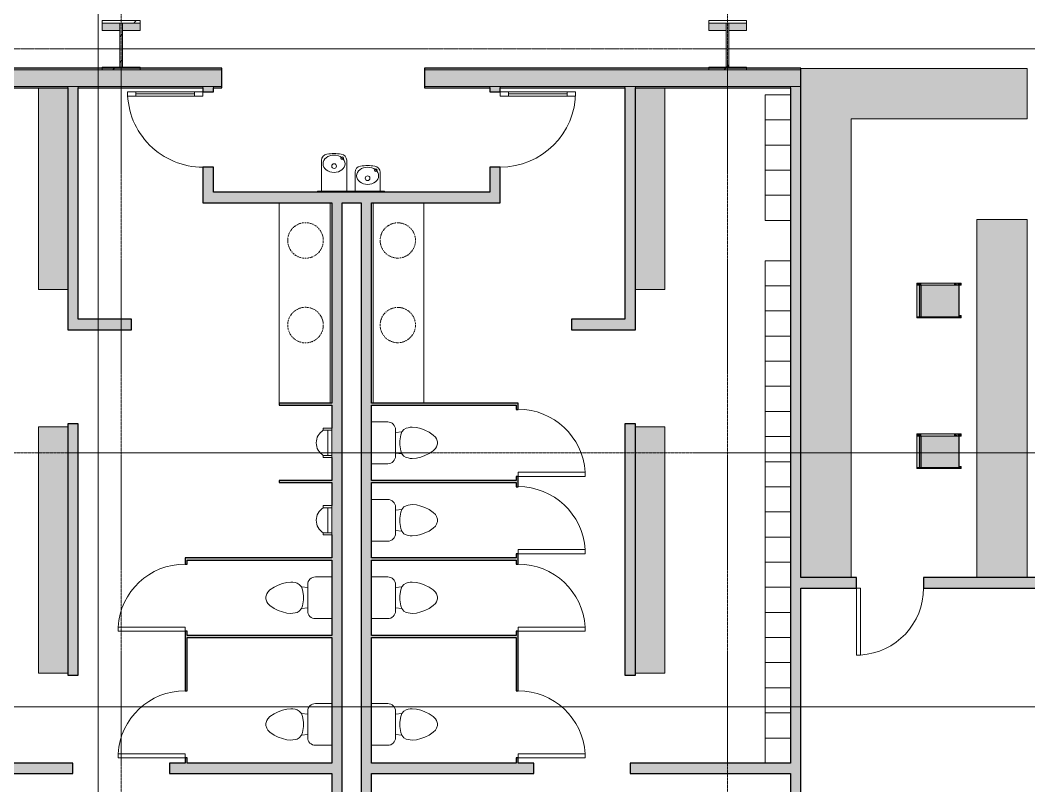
# Model space of a CAD drawing. Header units: inches. Extents: x 19712 to 27543, y -26063 to -18659.
# Drawn here: x 25353.7 to 25835.2, y -22702.1 to -22336.4 of the extents above; entities that cross this region are included whole.
import ezdxf

# ---------------------------------------------------------------- set-up
doc = ezdxf.new("R2010")
doc.units = ezdxf.units.IN
doc.header["$MEASUREMENT"] = 0
for name, pattern in [('Dash 1_16_', [0.125, 0.0625, -0.0625]), ('Dash dot dot', [0.8125, 0.25, -0.1875, 0, -0.1875, 0, -0.1875]), ('Grid Line 1_2_', [0.875, 0.5, -0.125, 0.125, -0.125])]:
    doc.linetypes.add(name, pattern=pattern)
for name, color, linetype, lineweight in [('A-DOOR', 31, 'Continuous', 9), ('A-DOOR-GLAZ', 31, 'Continuous', 15), ('A-FLOR-CLRS', 90, 'Dash 1_16_', 9), ('A-WALL', 113, 'Continuous', 9), ('A-WALL-PATT', 111, 'Continuous', 25), ('G-ANNO-SYMB', 111, 'Continuous', 9), ('I-FURN', 30, 'Continuous', 9), ('I-WALL', 2, 'Continuous', 9), ('L-SITE-WALL', 31, 'Continuous', 9), ('P-SANR-FIXT', 6, 'Continuous', 9), ('Q-CASE', 31, 'Continuous', 9), ('S-COLS', 52, 'Continuous', 9), ('S-GRID', 1, 'Continuous', 9)]:
    doc.layers.add(name, color=color, linetype=linetype, lineweight=lineweight)
pattern_1 = [(45, (0, 0), (-25.342707, 25.342707), []), (45, (0, 38.4), (-25.342707, 25.342707), [])]

# ---------------------------------------------------------------- blocks, each defined once
blk = doc.blocks.new('Casework 1 - Casework 1-456223-Site Plan - Phase 1')
at = {"layer": 'Q-CASE'}
h = blk.add_hatch(color=256, dxfattribs=at)
h.paths.add_polyline_path([(25726.39, -22590.66), (25750.39, -22590.66), (25750.39, -22371.55), (25834.39, -22371.55), (25834.39, -22347.55), (25726.39, -22347.55), (25726.39, -22542.26)], flags=0)
h.paths.add_polyline_path([(25810.39, -22590.66), (25834.39, -22590.66), (25834.39, -22419.55), (25810.39, -22419.55), (25810.39, -22542.26)], flags=0)
for p, q in [((25834.39, -22347.55), (25726.39, -22347.55)), ((25834.39, -22371.55), (25834.39, -22347.55)), ((25750.39, -22590.66), (25750.39, -22371.55)), ((25750.39, -22371.55), (25834.39, -22371.55)), ((25834.39, -22419.55), (25810.39, -22419.55)), ((25810.39, -22419.55), (25810.39, -22590.66)), ((25834.39, -22590.66), (25834.39, -22419.55))]:
    blk.add_line(p, q, dxfattribs=at)
blk = doc.blocks.new('Bar_Stool_6722_1_ - Bar_Stool_6722_1_-477960-Site Plan - Phase 1')
at = {"layer": 'I-FURN'}
for points in [[(1, 19.24), (1, 21.13), (0, 21.13), (0, 19.21), (1, 19.21)], [(15.5, 20.06), (15.5, 20.14), (1, 20.06), (1, 19.99), (15.5, 19.99)], [(16, 19.89), (1, 19.89), (1, 17.63), (16, 17.63), (16, 19.62)], [(16, 19.89), (16, 19.99), (9.96, 19.89)], [(16.5, 19.21), (16.5, 21.13), (15.5, 21.13), (15.5, 19.99), (16, 19.89), (16, 19.21)], [(0.5, 18.71), (0.5, 18.98), (0, 18.98), (0, 17.72), (0.5, 17.72), (0.5, 18.44)], [(1, 1.91), (1, 17.72), (0, 17.72), (0, 1.78), (1, 1.78)], [(0.5, 19.05), (0.5, 18.98), (1, 18.98)], [(16, 2.03), (16, 17.63), (1, 17.63), (1, 2.03)], [(16, 19.13), (16.04, 19.05), (16.02, 19.13)], [(16.5, 16.92), (16.5, 17.72), (16, 17.63), (16, 1.78), (16.5, 1.78)], [(1, 1.73), (1, 1.78), (0, 1.78), (0, 0.98), (1, 0.98), (1, 1.24)], [(1, 0.62), (1, 0.98), (0, 0.92), (0, 0), (1, 0), (1, 0.3)], [(16, 2.03), (1, 2.03), (1, 1.91), (16, 1.91)], [(16, 1.91), (1, 1.91), (1, 1.24), (16, 1.24)], [(16, 0), (16, 1.24), (1, 1.24), (1, 0)], [(16.5, 1.78), (16, 1.73), (16, 0.98), (16.5, 0.98), (16.5, 1.73)], [(16.5, 0.31), (16.5, 0.98), (16, 0.94), (16, 0), (16.5, 0), (16.5, 0.3)]]:
    blk.add_hatch(color=256, dxfattribs=at).paths.add_polyline_path(points, flags=0)
h = blk.add_hatch(color=256, dxfattribs=at)
h.paths.add_polyline_path([(1, 18.98), (1, 19.1), (0.5, 19.05)], flags=0)
h.paths.add_polyline_path([(1, 18.98), (0.5, 18.98), (0.5, 17.72), (1, 17.72), (1, 18.76)], flags=0)
h.paths.add_polyline_path([(1, 19.1), (1, 19.21), (0.5, 19.13)], flags=0)
h = blk.add_hatch(color=256, dxfattribs=at)
h.paths.add_polyline_path([(16.5, 19.1), (16.5, 19.21), (16, 19.13)], flags=0)
h.paths.add_polyline_path([(16.5, 18.98), (16.5, 19.1), (16, 19.05)], flags=0)
h.paths.add_polyline_path([(16.5, 17.97), (16.5, 18.98), (16, 18.98), (16, 17.72), (16.5, 17.72)], flags=0)
for p, q in [((0, 19.21), (0, 21.13)), ((1, 21.13), (0, 21.13)), ((1, 21.13), (1, 20.14)), ((1, 20.14), (15.5, 20.14)), ((1, 20.14), (1, 19.99)), ((16, 20), (1, 20)), ((1, 19.89), (1, 19.99)), ((1, 17.63), (1, 19.89)), ((15.5, 20.14), (15.5, 21.13)), ((16.5, 21.13), (15.5, 21.13)), ((15.5, 19.98), (15.5, 20.14)), ((16, 19.99), (16, 19.89)), ((16, 19.89), (16, 17.63)), ((16.5, 21.13), (16.5, 19.21)), ((0, 17.72), (0, 19.21)), ((0, 1.78), (0, 17.72)), ((1, 2.03), (1, 17.63)), ((16, 17.63), (16, 2.03)), ((16.5, 19.21), (16.5, 17.72)), ((16.5, 17.72), (16.5, 1.78)), ((1, 1.78), (0, 1.78)), ((0, 1.78), (0, 0.98)), ((1, 0.98), (0, 0.98)), ((0, 0.98), (0, 0)), ((0, 0), (1, 0)), ((1, 1.91), (1, 2.03)), ((16, 2.03), (1, 2.03)), ((1, 1.24), (1, 1.91)), ((16, 1.91), (1, 1.91)), ((1, 0), (1, 1.24)), ((1, 1.24), (16, 1.24)), ((16, 2.03), (16, 1.91)), ((16, 1.91), (16, 1.24)), ((16.5, 1.78), (16, 1.78)), ((16, 1.24), (16, 0)), ((16.5, 0.98), (16, 0.98)), ((16, 0), (16.5, 0)), ((16.5, 0.98), (16.5, 1.78)), ((16.5, 0), (16.5, 0.98)), ((1, 0), (16, 0))]:
    blk.add_line(p, q, dxfattribs=at)
blk = doc.blocks.new('Locker-Double Stacked - 12_ x 12_-484265-Site Plan - Phase 1')
at = {"layer": 'I-FURN'}
for p, q in [((-6, -6), (-6, 6)), ((-6, 6), (6, 6)), ((6, 6), (6, -6)), ((6, -6), (-6, -6))]:
    blk.add_line(p, q, dxfattribs=at)
blk = doc.blocks.new('Furniture 1 - Furniture 1-485189-Site Plan - Phase 1')
at = {"layer": 'I-FURN'}
blk.add_hatch(color=256, dxfattribs=at).paths.add_polyline_path([(25642.99, -22617.08), (25656.99, -22617.08), (25656.99, -22499.47), (25642.99, -22499.47), (25642.99, -22523.01)], flags=0)
for p, q in [((25656.99, -22499.47), (25642.99, -22499.47)), ((25656.99, -22617.08), (25656.99, -22499.47)), ((25642.99, -22617.08), (25656.99, -22617.08))]:
    blk.add_line(p, q, dxfattribs=at)
blk = doc.blocks.new('Toilet-Domestic-3D - Toilet-Domestic-3D-461878-Site Plan - Phase 1')
at = {"layer": 'P-SANR-FIXT'}
for p, q in [((-9.98, 11.75), (-9.98, 19.48)), ((9.98, 19.48), (9.98, 11.75)), ((-5.21, 5), (-6.4, 4)), ((6.25, 8.02), (-6.25, 8.02)), ((-4.86, 8.02), (-5.21, 5)), ((-3.84, 5.5), (-5.21, 5)), ((-1, 6), (-3.84, 5.5)), ((1, 6), (-1, 6)), ((3.84, 5.5), (1, 6)), ((5.21, 5), (3.84, 5.5)), ((4.86, 8.02), (5.21, 5)), ((6.4, 4), (5.21, 5)), ((-7.41, 1), (-7.5, 0)), ((-7.5, 0), (-7.33, -1.99)), ((-7.24, 2), (-7.41, 1)), ((-6.97, 3), (-7.24, 2)), ((-6.4, 4), (-6.97, 3)), ((6.97, 3), (6.4, 4)), ((7.24, 2), (6.97, 3)), ((7.41, 1), (7.24, 2)), ((7.33, -1.99), (7.5, 0)), ((7.5, 0), (7.41, 1)), ((-7.33, -1.99), (-6.79, -4)), ((-6.79, -4), (-6.06, -6)), ((6.06, -6), (6.79, -4)), ((6.79, -4), (7.33, -1.99)), ((-6.06, -6), (-5.13, -8)), ((-5.13, -8), (-3.74, -10)), ((3.74, -10), (5.13, -8)), ((5.13, -8), (6.06, -6)), ((-3.74, -10), (-2.74, -11)), ((-2.74, -11), (-1.87, -11.5)), ((-1.87, -11.5), (-0.5, -12)), ((-0.5, -12), (0.5, -12)), ((0.5, -12), (1.87, -11.5)), ((1.87, -11.5), (2.74, -11)), ((2.74, -11), (3.74, -10))]:
    blk.add_line(p, q, dxfattribs=at)
for centre, start, end in [((-6.25, 11.75), 180, 270), ((6.25, 11.75), 270, 360)]:
    blk.add_arc(centre, 3.73, start, end, dxfattribs=at)
blk = doc.blocks.new('Single-Flush - 32_ x 84_-486214-Site Plan - Phase 1')
at = {"layer": 'A-DOOR', "lineweight": 13}
for p, q in [((14, 0.5), (14, 32.5)), ((16, 32.5), (14, 32.5)), ((16, 0.5), (16, 32.5)), ((16, 0.5), (14, 0.5))]:
    blk.add_line(p, q, dxfattribs=at)
at = {"layer": 'A-DOOR'}
blk.add_arc((16, 0.5), 32.07, 93.5759, 180, dxfattribs=at)
blk = doc.blocks.new('Furniture 2 - Furniture 1-487140-Site Plan - Phase 1')
at = {"layer": 'I-FURN'}
blk.add_hatch(color=256, dxfattribs=at).paths.add_polyline_path([(25656.99, -22591.05), (25656.99, -22494.68), (25642.99, -22494.68), (25642.99, -22591.05)], flags=0)
for p, q in [((25656.99, -22591.05), (25656.99, -22494.68)), ((25642.99, -22591.05), (25656.99, -22591.05))]:
    blk.add_line(p, q, dxfattribs=at)
blk = doc.blocks.new('Vanity Counter Top w 2 Round Sink Holes - 72_-782048-Site Plan - Phase 1')
at = {"layer": 'Q-CASE', "lineweight": 13}
for p, q in [((-52.26, -0.75), (43.41, -0.75)), ((-52.26, -25), (43.41, -25))]:
    blk.add_line(p, q, dxfattribs=at)
at = {"layer": 'Q-CASE', "linetype": 'Dash dot dot'}
for centre, start, end in [((-15.01, -12.57), 360, 180), ((25.41, -12.57), 360, 180), ((-15.01, -12.57), 180, 0), ((25.41, -12.57), 180, 0)]:
    blk.add_arc(centre, 8.43, start, end, dxfattribs=at)
blk = doc.blocks.new('Furniture 3 - Furniture 1-489597-Site Plan - Phase 1')
at = {"layer": 'I-FURN'}
blk.add_hatch(color=256, dxfattribs=at).paths.add_polyline_path([(25345.99, -22617.08), (25359.99, -22617.08), (25359.99, -22499.47), (25345.99, -22499.47), (25345.99, -22523.01)], flags=0)
for p, q in [((25345.99, -22499.47), (25345.99, -22617.08)), ((25359.99, -22499.47), (25345.99, -22499.47)), ((25345.99, -22617.08), (25359.99, -22617.08))]:
    blk.add_line(p, q, dxfattribs=at)
blk = doc.blocks.new('Toilet-Domestic-3D - Toilet-Domestic-3D-489637-Site Plan - Phase 1')
at = {"layer": 'P-SANR-FIXT'}
for p, q in [((-5.13, 8), (-3.74, 10)), ((-3.74, 10), (-2.74, 11)), ((-2.74, 11), (-1.87, 11.5)), ((-1.87, 11.5), (-0.5, 12)), ((-0.5, 12), (0.5, 12)), ((0.5, 12), (1.87, 11.5)), ((1.87, 11.5), (2.74, 11)), ((2.74, 11), (3.74, 10)), ((3.74, 10), (5.13, 8)), ((-6.79, 4), (-6.06, 6)), ((-6.06, 6), (-5.13, 8)), ((5.13, 8), (6.06, 6)), ((6.06, 6), (6.79, 4)), ((-7.5, 0), (-7.33, 1.99)), ((-7.33, 1.99), (-6.79, 4)), ((6.79, 4), (7.33, 1.99)), ((7.33, 1.99), (7.5, 0)), ((-7.41, -1), (-7.5, 0)), ((-7.24, -2), (-7.41, -1)), ((-6.97, -3), (-7.24, -2)), ((-6.4, -4), (-6.97, -3)), ((-5.21, -5), (-6.4, -4)), ((6.4, -4), (5.21, -5)), ((6.97, -3), (6.4, -4)), ((7.24, -2), (6.97, -3)), ((7.41, -1), (7.24, -2)), ((7.5, 0), (7.41, -1)), ((6.25, -8.02), (-6.25, -8.02)), ((-3.84, -5.5), (-5.21, -5)), ((-4.86, -8.02), (-5.21, -5)), ((-1, -6), (-3.84, -5.5)), ((1, -6), (-1, -6)), ((3.84, -5.5), (1, -6)), ((5.21, -5), (3.84, -5.5)), ((4.86, -8.02), (5.21, -5)), ((-9.98, -11.75), (-9.98, -19.48)), ((9.98, -19.48), (9.98, -11.75))]:
    blk.add_line(p, q, dxfattribs=at)
for centre, start, end in [((-6.25, -11.75), 90, 180), ((6.25, -11.75), 0, 90)]:
    blk.add_arc(centre, 3.73, start, end, dxfattribs=at)
blk = doc.blocks.new('Single-Flush - 32_ x 84_-489638-Site Plan - Phase 1')
at = {"layer": 'A-DOOR', "lineweight": 13}
for p, q in [((14, -0.5), (14, -32.5)), ((16, -0.5), (14, -0.5)), ((16, -0.5), (16, -32.5)), ((16, -32.5), (14, -32.5))]:
    blk.add_line(p, q, dxfattribs=at)
at = {"layer": 'A-DOOR'}
blk.add_arc((16, -0.5), 32.07, 180, 266.4241, dxfattribs=at)
blk = doc.blocks.new('Furniture 4 - Furniture 1-489626-Site Plan - Phase 1')
at = {"layer": 'I-FURN'}
blk.add_hatch(color=256, dxfattribs=at).paths.add_polyline_path([(25359.99, -22591.05), (25359.99, -22494.68), (25345.99, -22494.68), (25345.99, -22591.05)], flags=0)
for p, q in [((25345.99, -22494.68), (25345.99, -22591.05)), ((25345.99, -22591.05), (25359.99, -22591.05))]:
    blk.add_line(p, q, dxfattribs=at)
blk = doc.blocks.new('Vanity Counter Top w 2 Round Sink Holes - 72_-781962-Site Plan - Phase 1')
at = {"layer": 'Q-CASE', "lineweight": 13}
for p, q in [((-52.26, 25), (43.41, 25)), ((-52.26, 0.75), (43.41, 0.75))]:
    blk.add_line(p, q, dxfattribs=at)
at = {"layer": 'Q-CASE', "linetype": 'Dash dot dot'}
for centre, start, end in [((-15.01, 12.5), 360, 180), ((25.41, 12.5), 360, 180), ((-15.01, 12.5), 180, 0), ((25.41, 12.5), 180, 0)]:
    blk.add_arc(centre, 8.5, start, end, dxfattribs=at)
blk = doc.blocks.new('Single-Flush - 32_ x 84_-489871-Site Plan - Phase 1')
at = {"layer": 'A-DOOR', "lineweight": 13}
for p, q in [((14, 2.5), (14, 34.5)), ((16, 34.5), (14, 34.5)), ((16, 2.5), (16, 34.5)), ((16, 2.5), (14, 2.5))]:
    blk.add_line(p, q, dxfattribs=at)
at = {"layer": 'A-DOOR'}
blk.add_arc((16, 2.5), 32.07, 93.5759, 180, dxfattribs=at)
blk = doc.blocks.new('Bar_Stool_6722_1_ - Bar_Stool_6722_1_-V11-Site Plan - Phase 1')
at = {"layer": 'I-FURN'}
for points in [[(1, 19.24), (1, 21.13), (0, 21.13), (0, 19.21), (1, 19.21)], [(15.5, 20.06), (15.5, 20.14), (1, 20.06), (1, 19.99), (15.5, 19.99)], [(16, 17.63), (16, 19.89), (1, 19.89), (1, 17.63)], [(16.5, 19.24), (16.5, 21.13), (15.5, 21.13), (15.5, 19.99), (16, 19.89), (16, 19.21), (16.5, 19.21)], [(0.5, 18.71), (0.5, 18.98), (0, 18.98), (0, 17.72), (0.5, 17.72), (0.5, 18.44)], [(1, 1.91), (1, 17.72), (0, 17.72), (0, 1.78), (1, 1.78)], [(0.5, 19.05), (0.5, 18.98), (1, 18.98)], [(16, 17.63), (1, 17.63), (1, 2.03), (16, 2.03), (16, 16.92)], [(16, 19.13), (16.04, 19.05), (16.02, 19.13)], [(16.5, 16.92), (16.5, 17.72), (16, 17.63), (16, 1.78), (16.5, 1.78)], [(1, 1.73), (1, 1.78), (0, 1.78), (0, 0.98), (1, 0.98), (1, 1.24)], [(1, 0.62), (1, 0.98), (0, 0.92), (0, 0), (1, 0), (1, 0.3)], [(16, 2.03), (1, 2.03), (1, 1.91), (16, 1.91)], [(16, 1.91), (1, 1.91), (1, 1.24), (16, 1.24)], [(16, 0), (16, 1.24), (1, 1.24), (1, 0)], [(16.5, 1.78), (16, 1.73), (16, 0.98), (16.5, 0.98), (16.5, 1.73)], [(16.5, 0.31), (16.5, 0.98), (16, 0.94), (16, 0), (16.5, 0), (16.5, 0.3)]]:
    blk.add_hatch(color=256, dxfattribs=at).paths.add_polyline_path(points, flags=0)
h = blk.add_hatch(color=256, dxfattribs=at)
h.paths.add_polyline_path([(1, 19.1), (1, 19.21), (0.5, 19.13)], flags=0)
h.paths.add_polyline_path([(1, 18.98), (1, 19.1), (0.5, 19.05)], flags=0)
h.paths.add_polyline_path([(1, 17.72), (1, 18.98), (0.5, 18.98), (0.5, 17.72)], flags=0)
h = blk.add_hatch(color=256, dxfattribs=at)
h.paths.add_polyline_path([(16.5, 19.1), (16.5, 19.21), (16, 19.13)], flags=0)
h.paths.add_polyline_path([(16.5, 18.98), (16.5, 19.1), (16, 19.05)], flags=0)
h.paths.add_polyline_path([(16.5, 17.97), (16.5, 18.98), (16, 18.98), (16, 17.72), (16.5, 17.72)], flags=0)
for p, q in [((0, 19.21), (0, 21.13)), ((1, 21.13), (0, 21.13)), ((1, 21.13), (1, 20.14)), ((1, 20.14), (15.5, 20.14)), ((1, 20.14), (1, 19.99)), ((16, 20), (1, 20)), ((1, 19.89), (1, 19.99)), ((1, 17.63), (1, 19.89)), ((15.5, 20.14), (15.5, 21.13)), ((16.5, 21.13), (15.5, 21.13)), ((15.5, 19.98), (15.5, 20.14)), ((16, 19.99), (16, 19.89)), ((16, 19.89), (16, 17.63)), ((16.5, 21.13), (16.5, 19.21)), ((0, 17.72), (0, 19.21)), ((0, 1.78), (0, 17.72)), ((1, 2.03), (1, 17.63)), ((16, 17.63), (16, 2.03)), ((16.5, 19.21), (16.5, 17.72)), ((16.5, 17.72), (16.5, 1.78)), ((1, 1.78), (0, 1.78)), ((0, 1.78), (0, 0.98)), ((1, 0.98), (0, 0.98)), ((0, 0.98), (0, 0)), ((0, 0), (1, 0)), ((1, 1.91), (1, 2.03)), ((16, 2.03), (1, 2.03)), ((1, 1.24), (1, 1.91)), ((16, 1.91), (1, 1.91)), ((1, 0), (1, 1.24)), ((1, 1.24), (16, 1.24)), ((16, 2.03), (16, 1.91)), ((16, 1.91), (16, 1.24)), ((16.5, 1.78), (16, 1.78)), ((16, 1.24), (16, 0)), ((16.5, 0.98), (16, 0.98)), ((16, 0), (16.5, 0)), ((16.5, 0.98), (16.5, 1.78)), ((16.5, 0), (16.5, 0.98)), ((1, 0), (16, 0))]:
    blk.add_line(p, q, dxfattribs=at)
blk = doc.blocks.new('Urinal-Wall-3D - Urinal-Wall-3D-492330-Site Plan - Phase 1')
at = {"layer": 'P-SANR-FIXT'}
for p, q in [((-11.29, 2.5), (-11.29, 6.5)), ((-11.29, 6.5), (-10.29, 6.5)), ((-10.29, 6.5), (-10.29, 2.5)), ((2.73, 6.5), (1.71, 6.5)), ((1.71, 6.5), (1.71, 2.5)), ((2.73, 2.5), (2.73, 6.5)), ((-10.29, 2.5), (-11.29, 2.5)), ((1.71, 4.35), (-10.29, 4.35)), ((-10.29, 4.35), (-10.29, 2.5)), ((-10.29, 2.5), (1.71, 2.5)), ((1.71, 2.5), (1.71, 4.35)), ((1.71, 2.5), (2.73, 2.5))]:
    blk.add_line(p, q, dxfattribs=at)
blk.add_arc((-4.29, 2.89), 7, 31.0027, 148.9973, dxfattribs=at)
blk = doc.blocks.new('Drinking_Fountain-Haws_Corporation-Wall_Mounted_1119 - 1119-477162-Site Plan - Phase 1')
at = {"layer": 'P-SANR-FIXT'}
for p, q in [((13.07, 19.62), (13.07, 4.82)), ((25.07, 4.82), (25.07, 19.62)), ((29.07, 13.87), (29.07, 4.82)), ((41.07, 4.82), (41.07, 13.87)), ((43.07, 4.82), (11.07, 4.82)), ((11.07, 4.82), (11.07, 4.32)), ((43.07, 4.32), (43.07, 4.82))]:
    blk.add_line(p, q, dxfattribs=at)
for centre, radius in [((22.94, 20.67), 0.625), ((19.07, 16.82), 1.13), ((38.94, 14.94), 0.625), ((35.07, 11.07), 1.13)]:
    blk.add_circle(centre, radius, dxfattribs=at)
for centre, radius, start, end in [((16.07, 19.62), 3, 97.5776, 180), ((19.07, -2.93), 25.75, 82.4224, 97.5776), ((22.07, 19.62), 3, 360, 82.4224), ((32.07, 13.87), 3, 97.5776, 180), ((35.07, -8.68), 25.75, 82.4224, 97.5776), ((38.07, 13.87), 3, 360, 82.4224)]:
    blk.add_arc(centre, radius, start, end, dxfattribs=at)
for centre, ratio in [((19.07, 17.95), 0.786373), ((35.07, 12.2), 0.786365)]:
    blk.add_ellipse(centre, major_axis=(-5.25, 0), ratio=ratio, dxfattribs=at)
blk = doc.blocks.new('Single-Glass 1 - 36_ x 84_-735755-Site Plan - Phase 1')
at = {"layer": 'A-DOOR', "lineweight": 13}
for p, q in [((16, 34.5), (16, 38.5)), ((18, 38.5), (16, 38.5)), ((16, 34.5), (18, 34.5)), ((18, 34.5), (18, 38.5)), ((16, 6.5), (18, 6.5)), ((16, 2.5), (16, 6.5)), ((18, 2.5), (18, 6.5)), ((18, 2.5), (16, 2.5))]:
    blk.add_line(p, q, dxfattribs=at)
at = {"layer": 'A-DOOR'}
for p, q in [((16, 6.5), (16, 34.5)), ((18, 6.5), (18, 34.5))]:
    blk.add_line(p, q, dxfattribs=at)
blk.add_arc((18, 2.5), 36, 90, 180, dxfattribs=at)
at = {"layer": 'A-DOOR-GLAZ'}
blk.add_line((17, 34.5), (17, 6.5), dxfattribs=at)
blk = doc.blocks.new('Single-Glass 1 - 36_ x 84_-735914-Site Plan - Phase 1')
at = {"layer": 'A-DOOR', "lineweight": 13}
for p, q in [((16, -2.5), (16, -6.5)), ((18, -2.5), (16, -2.5)), ((18, -2.5), (18, -6.5)), ((16, -6.5), (18, -6.5)), ((16, -34.5), (16, -38.5)), ((16, -34.5), (18, -34.5)), ((18, -38.5), (16, -38.5)), ((18, -34.5), (18, -38.5))]:
    blk.add_line(p, q, dxfattribs=at)
at = {"layer": 'A-DOOR'}
for p, q in [((16, -6.5), (16, -34.5)), ((18, -6.5), (18, -34.5))]:
    blk.add_line(p, q, dxfattribs=at)
blk.add_arc((18, -2.5), 36, 180, 270, dxfattribs=at)
at = {"layer": 'A-DOOR-GLAZ'}
blk.add_line((17, -34.5), (17, -6.5), dxfattribs=at)

msp = doc.modelspace()

# ---------------------------------------------------------------- hatches: boundary and pattern name
at = {"layer": 'A-WALL-PATT', "lineweight": 9}
h = msp.add_hatch(dxfattribs=at)
h.set_pattern_fill('FP_6', color=256, style=0, pattern_type=2)
h.set_pattern_definition([(0, (0, 0), (81.92, 20.48), [3.379, -58.061, 3.379, -58.061, -327.68]), (0, (0, 0), (81.92, 20.48), [-122.88, 3.379, -119.501, 3.379, -58.061, -143.36]), (0, (0, 0), (81.92, 20.48), [-307.2, 3.379, -37.581, 3.379, -99.021]), (120, (30.72, 10.24), (-58.6962, 60.704801), [3.379, -58.061, 3.379, -58.061, -327.68]), (120, (30.72, 10.24), (-58.6962, 60.704801), [-122.88, 3.379, -119.501, 3.379, -58.061, -143.36]), (120, (30.72, 10.24), (-58.6962, 60.704801), [-307.2, 3.379, -37.581, 3.379, -99.021]), (240, (40.96, 51.2), (-23.2238, -81.184801), [3.379, -58.061, 3.379, -58.061, -327.68]), (240, (40.96, 51.2), (-23.2238, -81.184801), [-122.88, 3.379, -119.501, 3.379, -58.061, -143.36]), (240, (40.96, 51.2), (-23.2238, -81.184801), [-307.2, 3.379, -37.581, 3.379, -99.021])])
h.paths.add_polyline_path([(25721.39, -22368.68), (25721.39, -22368.05), (25647.39, -22368.05), (25647.39, -22368.68), (25714.59, -22368.68)], flags=0)
h.paths.add_polyline_path([(25642.39, -22368.68), (25642.39, -22368.05), (25582.85, -22368.05), (25582.85, -22368.68), (25602.43, -22368.68)], flags=0)
h.paths.add_polyline_path([(25577.85, -22368.68), (25577.85, -22368.05), (25546.77, -22368.05), (25546.77, -22368.68)], flags=0)
h.paths.add_polyline_path([(25450.02, -22368.68), (25450.02, -22368.05), (25445.93, -22368.05), (25445.93, -22368.68)], flags=0)
h.paths.add_polyline_path([(25440.93, -22368.68), (25440.93, -22368.05), (25381.39, -22368.05), (25381.39, -22368.68)], flags=0)
h.paths.add_polyline_path([(25376.39, -22368.68), (25376.39, -22368.05), (25302.39, -22368.05), (25302.39, -22368.68)], flags=0)
h.paths.add_polyline_path([(25297.39, -22368.68), (25297.39, -22368.05), (25170.39, -22368.05), (25170.39, -22368.68), (25265.97, -22368.68)], flags=0)
h.paths.add_polyline_path([(25105.89, -22368.68), (25105.89, -22368.05), (24978.89, -22368.05), (24978.89, -22368.68), (25041.65, -22368.68)], flags=0)
h.paths.add_polyline_path([(24973.89, -22368.68), (24973.89, -22368.05), (24937.89, -22368.05), (24937.89, -22368.68)], flags=0)
h.paths.add_polyline_path([(24865.89, -22368.68), (24865.89, -22368.05), (24630.89, -22368.05), (24630.89, -22368.68)], flags=0)
at = {"layer": 'I-WALL'}
for points in [[(25381.39, -22484.3), (25381.39, -22368.05), (25376.39, -22368.05), (25376.39, -22484.3), (25378.12, -22484.3)], [(25647.39, -22484.3), (25647.39, -22368.05), (25642.39, -22368.05), (25642.39, -22484.3)], [(25721.39, -22787.3), (25726.39, -22787.3), (25726.39, -22368.05), (25721.39, -22368.05), (25721.39, -22786.68)], [(25582.85, -22423.63), (25582.85, -22418.63), (25440.93, -22418.63), (25440.93, -22423.63), (25521.39, -22423.63)], [(25381.39, -22484.3), (25406.89, -22484.3), (25406.89, -22479.3), (25381.39, -22479.3)], [(25642.39, -22484.3), (25642.39, -22479.3), (25616.89, -22479.3), (25616.89, -22484.3)], [(25477.39, -22520.3), (25502.39, -22520.3), (25502.39, -22519.3), (25477.39, -22519.3)], [(25590.39, -22520.3), (25591.39, -22520.3), (25591.39, -22519.3), (25521.39, -22519.3), (25521.39, -22520.3), (25546.36, -22520.3)], [(25381.39, -22649.3), (25381.39, -22529.3), (25376.39, -22529.3), (25376.39, -22649.3), (25378.12, -22649.3)], [(25647.39, -22649.3), (25647.39, -22529.3), (25642.39, -22529.3), (25642.39, -22649.3)], [(25477.39, -22557.3), (25502.39, -22557.3), (25502.39, -22556.3), (25477.39, -22556.3)], [(25590.39, -22557.3), (25590.39, -22556.3), (25521.39, -22556.3), (25521.39, -22557.3), (25546.36, -22557.3)], [(25502.39, -22594.3), (25502.39, -22593.3), (25432.39, -22593.3), (25432.39, -22594.3), (25490.28, -22594.3)], [(25590.39, -22594.3), (25590.39, -22593.3), (25521.39, -22593.3), (25521.39, -22594.3), (25546.36, -22594.3)], [(25502.39, -22631.3), (25502.39, -22630.3), (25433.39, -22630.3), (25433.39, -22631.3), (25490.28, -22631.3)], [(25590.39, -22631.3), (25590.39, -22630.3), (25521.39, -22630.3), (25521.39, -22631.3), (25546.36, -22631.3)], [(25378.89, -22696.3), (25378.89, -22691.3), (25302.39, -22691.3), (25302.39, -22696.3), (25378.12, -22696.3)], [(25502.39, -22696.3), (25502.39, -22691.3), (25424.89, -22691.3), (25424.89, -22696.3), (25490.28, -22696.3)], [(25546.36, -22696.3), (25598.89, -22696.3), (25598.89, -22691.3), (25521.39, -22691.3), (25521.39, -22696.3)], [(25721.39, -22696.3), (25721.39, -22691.3), (25644.89, -22691.3), (25644.89, -22696.3), (25714.59, -22696.3)]]:
    msp.add_hatch(color=256, dxfattribs=at).paths.add_polyline_path(points, flags=0)
h = msp.add_hatch(color=256, dxfattribs=at)
h.paths.add_polyline_path([(25445.93, -22418.63), (25445.93, -22406.63), (25440.93, -22406.63), (25440.93, -22418.63)], flags=0)
h.paths.add_polyline_path([(25440.93, -22370.63), (25445.93, -22370.63), (25445.93, -22368.05), (25440.93, -22368.05), (25440.93, -22368.68)], flags=0)
h = msp.add_hatch(color=256, dxfattribs=at)
h.paths.add_polyline_path([(25582.85, -22418.63), (25582.85, -22406.63), (25577.85, -22406.63), (25577.85, -22418.63)], flags=0)
h.paths.add_polyline_path([(25577.85, -22370.63), (25582.85, -22370.63), (25582.85, -22368.05), (25577.85, -22368.05), (25577.85, -22368.68)], flags=0)
h = msp.add_hatch(color=256, dxfattribs=at)
h.paths.add_polyline_path([(25507.39, -22796.02), (25507.35, -22795.3), (25502.39, -22795.3), (25502.39, -22796.02)], flags=0)
h.paths.add_polyline_path([(25507.13, -22787.3), (25507.39, -22787.3), (25507.39, -22423.63), (25502.39, -22423.63), (25502.39, -22787.3), (25507.13, -22787.3)], flags=0)
h = msp.add_hatch(color=256, dxfattribs=at)
h.paths.add_polyline_path([(25521.39, -22796.02), (25521.39, -22795.3), (25516.39, -22795.3), (25516.39, -22796.02)], flags=0)
h.paths.add_polyline_path([(25516.65, -22787.3), (25521.39, -22787.3), (25521.39, -22423.63), (25516.39, -22423.63), (25516.39, -22787.3), (25516.61, -22787.3)], flags=0)
h = msp.add_hatch(color=256, dxfattribs=at)
h.paths.add_polyline_path([(25591.39, -22691.3), (25591.39, -22688.8), (25590.39, -22688.8), (25590.39, -22691.3)], flags=0)
h.paths.add_polyline_path([(25591.39, -22656.8), (25591.39, -22628.3), (25590.39, -22628.3), (25590.39, -22656.8)], flags=0)
h.paths.add_polyline_path([(25591.39, -22596.3), (25591.39, -22591.3), (25590.39, -22591.3), (25590.39, -22596.3)], flags=0)
h.paths.add_polyline_path([(25590.39, -22559.3), (25591.39, -22559.3), (25591.39, -22554.3), (25590.39, -22554.3), (25590.39, -22557.3)], flags=0)
h.paths.add_polyline_path([(25591.39, -22522.3), (25591.39, -22520.3), (25590.39, -22520.3), (25590.39, -22522.3)], flags=0)
h = msp.add_hatch(color=256, dxfattribs=at)
h.paths.add_polyline_path([(25433.39, -22691.3), (25433.39, -22688.8), (25432.39, -22688.8), (25432.39, -22691.3)], flags=0)
h.paths.add_polyline_path([(25432.39, -22656.8), (25433.39, -22656.8), (25433.39, -22628.3), (25432.39, -22628.3)], flags=0)
h.paths.add_polyline_path([(25433.39, -22596.3), (25433.39, -22594.3), (25432.39, -22594.3), (25432.39, -22596.3)], flags=0)
h = msp.add_hatch(color=256, dxfattribs=at)
h.paths.add_polyline_path([(25846.39, -22607.66), (25851.39, -22607.66), (25851.39, -22602.66), (25784.89, -22602.66), (25784.89, -22607.66)], flags=0)
h.paths.add_polyline_path([(25726.39, -22607.66), (25752.89, -22607.66), (25752.89, -22602.66), (25726.39, -22602.66)], flags=0)
at = {"layer": 'L-SITE-WALL'}
h = msp.add_hatch(color=256, dxfattribs=at)
h.paths.add_polyline_path([(25726.39, -22360.05), (25726.39, -22359.3), (25546.77, -22359.3), (25546.77, -22360.05), (25714.59, -22360.05)], flags=0)
h.paths.add_polyline_path([(25450.02, -22360.05), (25450.02, -22359.3), (25165.39, -22359.3), (25165.39, -22360.05), (25378.12, -22360.05)], flags=0)
h.paths.add_polyline_path([(25110.89, -22360.05), (25110.89, -22359.3), (24937.89, -22359.3), (24937.89, -22360.05), (25041.65, -22360.05)], flags=0)
h.paths.add_polyline_path([(24865.89, -22360.05), (24865.89, -22359.3), (24625.89, -22359.3), (24625.89, -22360.05), (24630.89, -22360.05)], flags=0)
h = msp.add_hatch(color=256, dxfattribs=at)
h.paths.add_polyline_path([(25721.39, -22368.05), (25726.39, -22368.05), (25726.39, -22360.05), (25546.77, -22360.05), (25546.77, -22368.05), (25714.59, -22368.05)], flags=0)
h.paths.add_polyline_path([(25450.02, -22368.05), (25450.02, -22360.05), (25165.39, -22360.05), (25165.39, -22368.05), (25445.93, -22368.05)], flags=0)
h.paths.add_polyline_path([(25110.89, -22368.05), (25110.89, -22360.05), (24937.89, -22360.05), (24937.89, -22368.05), (25105.89, -22368.05)], flags=0)
h.paths.add_polyline_path([(24865.89, -22368.05), (24865.89, -22360.05), (24630.89, -22360.05), (24630.89, -22368.05)], flags=0)
at = {"layer": 'S-COLS'}
h = msp.add_hatch(dxfattribs=at)
h.set_pattern_fill('FP_1', color=256, style=0, pattern_type=2)
h.set_pattern_definition(pattern_1)
h.paths.add_polyline_path([(25410.89, -22337.8), (25410.89, -22336.55), (25392.89, -22336.55), (25392.89, -22337.8)], flags=0)
h = msp.add_hatch(color=256, dxfattribs=at)
h.paths.add_polyline_path([(25401.27, -22341.31), (25401.27, -22337.8), (25392.89, -22337.8), (25392.89, -22341.31)], flags=0)
h.paths.add_polyline_path([(25410.89, -22341.31), (25410.89, -22337.8), (25402.52, -22337.8), (25402.52, -22341.31)], flags=0)
h = msp.add_hatch(dxfattribs=at)
h.set_pattern_fill('FP_1', color=256, style=0, pattern_type=2)
h.set_pattern_definition(pattern_1)
h.paths.add_polyline_path([(25402.52, -22358.8), (25402.52, -22337.8), (25401.27, -22337.8), (25401.27, -22358.8)], flags=0)
h = msp.add_hatch(color=256, dxfattribs=at)
h.paths.add_polyline_path([(25690.77, -22341.31), (25690.77, -22337.8), (25682.39, -22337.8), (25682.39, -22341.31)], flags=0)
h.paths.add_polyline_path([(25700.39, -22341.31), (25700.39, -22337.8), (25692.02, -22337.8), (25692.02, -22341.31)], flags=0)
h = msp.add_hatch(dxfattribs=at)
h.set_pattern_fill('FP_1', color=256, style=0, pattern_type=2)
h.set_pattern_definition(pattern_1)
h.paths.add_polyline_path([(25692.02, -22358.8), (25692.02, -22337.8), (25690.77, -22337.8), (25690.77, -22358.8)], flags=0)
h = msp.add_hatch(dxfattribs=at)
h.set_pattern_fill('FP_1', color=256, style=0, pattern_type=2)
h.set_pattern_definition(pattern_1)
h.paths.add_polyline_path([(25410.89, -22360.05), (25410.89, -22358.8), (25392.89, -22358.8), (25392.89, -22360.05)], flags=0)
h = msp.add_hatch(dxfattribs=at)
h.set_pattern_fill('FP_1', color=256, style=0, pattern_type=2)
h.set_pattern_definition(pattern_1)
h.paths.add_polyline_path([(25700.39, -22360.05), (25700.39, -22358.8), (25682.39, -22358.8), (25682.39, -22360.05)], flags=0)

# ---------------------------------------------------------------- linework, layer by layer
at = {"layer": 'A-FLOR-CLRS'}
for p, q in [((25113.02, -22350.05), (25401.27, -22350.05)), ((25402.52, -22350.05), (25690.77, -22350.05)), ((25692.02, -22350.05), (25970.39, -22350.05))]:
    msp.add_line(p, q, dxfattribs=at)
at = {"layer": 'A-WALL'}
for p, q in [((25165.39, -22360.05), (25450.02, -22360.05)), ((25546.77, -22360.05), (25726.39, -22360.05)), ((25165.39, -22368.05), (25450.02, -22368.05)), ((25376.39, -22368.68), (25376.39, -22368.05)), ((25381.39, -22368.68), (25381.39, -22368.05)), ((25440.93, -22368.68), (25440.93, -22368.05)), ((25445.93, -22368.05), (25445.93, -22368.68)), ((25546.77, -22368.05), (25726.39, -22368.05)), ((25577.85, -22368.68), (25577.85, -22368.05)), ((25582.85, -22368.68), (25582.85, -22368.05)), ((25642.39, -22368.68), (25642.39, -22368.05)), ((25647.39, -22368.68), (25647.39, -22368.05)), ((25721.39, -22368.68), (25721.39, -22368.05))]:
    msp.add_line(p, q, dxfattribs=at)
at = {"layer": 'G-ANNO-SYMB'}
for p, q in [((25390.9, -19497.03), (25390.9, -23666.35)), ((27068.75, -22664.44), (19991.49, -22664.44))]:
    msp.add_line(p, q, dxfattribs=at)
at = {"layer": 'I-WALL', "lineweight": 25}
for p, q in [((25376.39, -22368.68), (25376.39, -22484.3)), ((25381.39, -22479.3), (25381.39, -22368.68)), ((25440.93, -22368.68), (25440.93, -22370.63)), ((25440.93, -22370.63), (25445.93, -22370.63)), ((25445.93, -22370.63), (25445.93, -22368.68)), ((25577.85, -22368.68), (25577.85, -22370.63)), ((25577.85, -22370.63), (25582.85, -22370.63)), ((25582.85, -22370.63), (25582.85, -22368.68)), ((25642.39, -22368.68), (25642.39, -22479.3)), ((25647.39, -22484.3), (25647.39, -22368.68)), ((25721.39, -22368.68), (25721.39, -22691.3)), ((25726.39, -22602.66), (25726.39, -22368.68)), ((25440.93, -22406.63), (25440.93, -22423.63)), ((25445.93, -22406.63), (25440.93, -22406.63)), ((25445.93, -22418.63), (25445.93, -22406.63)), ((25577.85, -22406.63), (25577.85, -22418.63)), ((25582.85, -22406.63), (25577.85, -22406.63)), ((25582.85, -22423.63), (25582.85, -22406.63)), ((25577.85, -22418.63), (25445.93, -22418.63)), ((25440.93, -22423.63), (25502.39, -22423.63)), ((25502.39, -22423.63), (25502.39, -22519.3)), ((25507.39, -22787.33), (25507.39, -22423.63)), ((25507.39, -22423.63), (25516.39, -22423.63)), ((25516.39, -22423.63), (25516.39, -22787.33)), ((25521.39, -22519.3), (25521.39, -22423.63)), ((25521.39, -22423.63), (25582.85, -22423.63)), ((25406.89, -22479.3), (25381.39, -22479.3)), ((25406.89, -22484.3), (25406.89, -22479.3)), ((25642.39, -22479.3), (25616.89, -22479.3)), ((25616.89, -22479.3), (25616.89, -22484.3)), ((25376.39, -22484.3), (25406.89, -22484.3)), ((25616.89, -22484.3), (25647.39, -22484.3)), ((25502.39, -22519.3), (25477.39, -22519.3)), ((25477.39, -22519.3), (25477.39, -22520.3)), ((25477.39, -22520.3), (25502.39, -22520.3)), ((25502.39, -22520.3), (25502.39, -22531.28)), ((25591.39, -22519.3), (25521.39, -22519.3)), ((25521.39, -22556.3), (25521.39, -22520.3)), ((25521.39, -22520.3), (25590.39, -22520.3)), ((25590.39, -22520.3), (25590.39, -22522.3)), ((25591.39, -22522.3), (25591.39, -22519.3)), ((25590.39, -22522.3), (25591.39, -22522.3)), ((25381.39, -22529.3), (25376.39, -22529.3)), ((25376.39, -22529.3), (25376.39, -22649.3)), ((25381.39, -22649.3), (25381.39, -22529.3)), ((25647.39, -22529.3), (25642.39, -22529.3)), ((25642.39, -22529.3), (25642.39, -22649.3)), ((25647.39, -22649.3), (25647.39, -22529.3)), ((25502.39, -22545.3), (25502.39, -22556.3)), ((25591.39, -22554.3), (25590.39, -22554.3)), ((25590.39, -22554.3), (25590.39, -22556.3)), ((25591.39, -22559.3), (25591.39, -22554.3)), ((25502.39, -22556.3), (25477.39, -22556.3)), ((25477.39, -22556.3), (25477.39, -22557.3)), ((25477.39, -22557.3), (25502.39, -22557.3)), ((25502.39, -22557.3), (25502.39, -22568.28)), ((25590.39, -22556.3), (25521.39, -22556.3)), ((25521.39, -22593.3), (25521.39, -22557.3)), ((25521.39, -22557.3), (25590.39, -22557.3)), ((25590.39, -22557.3), (25590.39, -22559.3)), ((25590.39, -22559.3), (25591.39, -22559.3)), ((25502.39, -22582.3), (25502.39, -22593.3)), ((25502.39, -22593.3), (25432.39, -22593.3)), ((25432.39, -22593.3), (25432.39, -22596.3)), ((25590.39, -22593.3), (25521.39, -22593.3)), ((25591.39, -22591.3), (25590.39, -22591.3)), ((25590.39, -22591.3), (25590.39, -22593.3)), ((25591.39, -22596.3), (25591.39, -22591.3)), ((25432.39, -22596.3), (25433.39, -22596.3)), ((25433.39, -22594.3), (25502.39, -22594.3)), ((25433.39, -22596.3), (25433.39, -22594.3)), ((25502.39, -22594.3), (25502.39, -22630.3)), ((25521.39, -22630.3), (25521.39, -22594.3)), ((25521.39, -22594.3), (25590.39, -22594.3)), ((25590.39, -22594.3), (25590.39, -22596.3)), ((25590.39, -22596.3), (25591.39, -22596.3)), ((25752.89, -22602.66), (25726.39, -22602.66)), ((25752.89, -22607.66), (25752.89, -22602.66)), ((25851.39, -22602.66), (25784.89, -22602.66)), ((25784.89, -22602.66), (25784.89, -22607.66)), ((25726.39, -22786.68), (25726.39, -22607.66)), ((25726.39, -22607.66), (25752.89, -22607.66)), ((25784.89, -22607.66), (25846.39, -22607.66)), ((25433.39, -22628.3), (25432.39, -22628.3)), ((25432.39, -22628.3), (25432.39, -22656.8)), ((25433.39, -22630.3), (25433.39, -22628.3)), ((25502.39, -22630.3), (25433.39, -22630.3)), ((25433.39, -22631.3), (25502.39, -22631.3)), ((25433.39, -22656.8), (25433.39, -22631.3)), ((25502.39, -22631.3), (25502.39, -22691.3)), ((25590.39, -22630.3), (25521.39, -22630.3)), ((25521.39, -22691.3), (25521.39, -22631.3)), ((25521.39, -22631.3), (25590.39, -22631.3)), ((25591.39, -22628.3), (25590.39, -22628.3)), ((25590.39, -22628.3), (25590.39, -22630.3)), ((25590.39, -22631.3), (25590.39, -22656.8)), ((25591.39, -22656.8), (25591.39, -22628.3)), ((25376.39, -22649.3), (25381.39, -22649.3)), ((25642.39, -22649.3), (25647.39, -22649.3)), ((25432.39, -22656.8), (25433.39, -22656.8)), ((25590.39, -22656.8), (25591.39, -22656.8)), ((25433.39, -22688.8), (25432.39, -22688.8)), ((25432.39, -22688.8), (25432.39, -22691.3)), ((25433.39, -22691.3), (25433.39, -22688.8)), ((25591.39, -22688.8), (25590.39, -22688.8)), ((25590.39, -22688.8), (25590.39, -22691.3)), ((25591.39, -22691.3), (25591.39, -22688.8)), ((25378.89, -22691.3), (25302.39, -22691.3)), ((25378.89, -22696.3), (25378.89, -22691.3)), ((25432.39, -22691.3), (25424.89, -22691.3)), ((25424.89, -22691.3), (25424.89, -22696.3)), ((25502.39, -22691.3), (25433.39, -22691.3)), ((25590.39, -22691.3), (25521.39, -22691.3)), ((25598.89, -22691.3), (25591.39, -22691.3)), ((25598.89, -22696.3), (25598.89, -22691.3)), ((25721.39, -22691.3), (25644.89, -22691.3)), ((25644.89, -22691.3), (25644.89, -22696.3)), ((25302.39, -22696.3), (25378.89, -22696.3)), ((25424.89, -22696.3), (25502.39, -22696.3)), ((25502.39, -22696.3), (25502.39, -22787.33)), ((25521.39, -22787.33), (25521.39, -22696.3)), ((25521.39, -22696.3), (25598.89, -22696.3)), ((25644.89, -22696.3), (25721.39, -22696.3)), ((25721.39, -22696.3), (25721.39, -22786.68))]:
    msp.add_line(p, q, dxfattribs=at)
at = {"layer": 'L-SITE-WALL', "lineweight": 25}
for p, q in [((25450.02, -22359.3), (25165.39, -22359.3)), ((25450.02, -22368.68), (25450.02, -22359.3)), ((25726.39, -22359.3), (25546.77, -22359.3)), ((25546.77, -22359.3), (25546.77, -22368.68)), ((25726.39, -22368.68), (25726.39, -22359.3)), ((25302.39, -22368.68), (25376.39, -22368.68)), ((25381.39, -22368.68), (25440.93, -22368.68)), ((25445.93, -22368.68), (25450.02, -22368.68)), ((25546.77, -22368.68), (25577.85, -22368.68)), ((25582.85, -22368.68), (25642.39, -22368.68)), ((25647.39, -22368.68), (25721.39, -22368.68))]:
    msp.add_line(p, q, dxfattribs=at)
at = {"layer": 'S-COLS', "lineweight": 15}
for p, q in [((25410.89, -22336.55), (25392.89, -22336.55)), ((25392.89, -22336.55), (25392.89, -22337.8)), ((25392.89, -22337.8), (25410.89, -22337.8)), ((25402.52, -22337.8), (25401.27, -22337.8)), ((25401.27, -22337.8), (25401.27, -22358.8)), ((25402.52, -22358.8), (25402.52, -22337.8)), ((25410.89, -22337.8), (25410.89, -22336.55)), ((25700.39, -22336.55), (25682.39, -22336.55)), ((25682.39, -22336.55), (25682.39, -22337.8)), ((25682.39, -22337.8), (25700.39, -22337.8)), ((25692.02, -22337.8), (25690.77, -22337.8)), ((25690.77, -22337.8), (25690.77, -22358.8)), ((25692.02, -22358.8), (25692.02, -22337.8)), ((25700.39, -22337.8), (25700.39, -22336.55)), ((25392.89, -22358.8), (25392.89, -22360.05)), ((25410.89, -22358.8), (25392.89, -22358.8)), ((25392.89, -22360.05), (25410.89, -22360.05)), ((25401.27, -22358.8), (25402.52, -22358.8)), ((25410.89, -22360.05), (25410.89, -22358.8)), ((25682.39, -22358.8), (25682.39, -22360.05)), ((25700.39, -22358.8), (25682.39, -22358.8)), ((25682.39, -22360.05), (25700.39, -22360.05)), ((25690.77, -22358.8), (25692.02, -22358.8)), ((25700.39, -22360.05), (25700.39, -22358.8))]:
    msp.add_line(p, q, dxfattribs=at)
at = {"layer": 'S-COLS'}
for p, q in [((25392.89, -22337.8), (25392.89, -22341.31)), ((25410.89, -22337.8), (25410.89, -22341.31)), ((25682.39, -22337.8), (25682.39, -22341.31)), ((25700.39, -22337.8), (25700.39, -22341.31)), ((25401.27, -22341.31), (25392.89, -22341.31)), ((25410.89, -22341.31), (25402.52, -22341.31)), ((25690.77, -22341.31), (25682.39, -22341.31)), ((25700.39, -22341.31), (25692.02, -22341.31))]:
    msp.add_line(p, q, dxfattribs=at)
at = {"layer": 'S-GRID', "linetype": 'Grid Line 1_2_'}
for p, q in [((25401.89, -23874.7), (25401.89, -18787.2)), ((25691.39, -23874.7), (25691.39, -18787.2)), ((27542.72, -22350.05), (19848.99, -22350.05)), ((27542.72, -22543.05), (19848.99, -22543.05))]:
    msp.add_line(p, q, dxfattribs=at)

# ---------------------------------------------------------------- block references
at = {"layer": 'A-DOOR'}
for name, p, rotation in [('Single-Glass 1 - 36_ x 84_-735755-Site Plan - Phase 1', (25443.43, -22388.63), 90.00000000000203), ('Single-Glass 1 - 36_ x 84_-735914-Site Plan - Phase 1', (25580.35, -22388.63), 89.99999999999795), ('Single-Flush - 32_ x 84_-486214-Site Plan - Phase 1', (25590.89, -22538.3), 269.9999999999999), ('Single-Flush - 32_ x 84_-486214-Site Plan - Phase 1', (25590.89, -22575.3), 269.9999999999999), ('Single-Flush - 32_ x 84_-489638-Site Plan - Phase 1', (25432.89, -22612.3), 270.0000000000001), ('Single-Flush - 32_ x 84_-486214-Site Plan - Phase 1', (25590.89, -22612.3), 269.9999999999999), ('Single-Flush - 32_ x 84_-489871-Site Plan - Phase 1', (25768.89, -22605.16), 180), ('Single-Flush - 32_ x 84_-489638-Site Plan - Phase 1', (25432.89, -22672.8), 270.0000000000001), ('Single-Flush - 32_ x 84_-486214-Site Plan - Phase 1', (25590.89, -22672.8), 269.9999999999999)]:
    msp.add_blockref(name, p, dxfattribs=dict(at, rotation=rotation))
at = {"layer": 'I-FURN'}
for name, p in [('Furniture 4 - Furniture 1-489626-Site Plan - Phase 1', (16.4, 126)), ('Furniture 2 - Furniture 1-487140-Site Plan - Phase 1', (4.4, 126)), ('Furniture 3 - Furniture 1-489597-Site Plan - Phase 1', (16.4, -31.25)), ('Furniture 1 - Furniture 1-485189-Site Plan - Phase 1', (4.4, -31.25))]:
    msp.add_blockref(name, p, dxfattribs=at)
for name, p, rotation in [('Locker-Double Stacked - 12_ x 12_-484265-Site Plan - Phase 1', (25715.39, -22378.05), 270), ('Locker-Double Stacked - 12_ x 12_-484265-Site Plan - Phase 1', (25715.39, -22390.05), 270), ('Locker-Double Stacked - 12_ x 12_-484265-Site Plan - Phase 1', (25715.39, -22402.05), 270), ('Locker-Double Stacked - 12_ x 12_-484265-Site Plan - Phase 1', (25715.39, -22414.05), 270), ('Locker-Double Stacked - 12_ x 12_-484265-Site Plan - Phase 1', (25715.39, -22426.05), 270), ('Locker-Double Stacked - 12_ x 12_-484265-Site Plan - Phase 1', (25715.39, -22457.3), 270), ('Locker-Double Stacked - 12_ x 12_-484265-Site Plan - Phase 1', (25715.39, -22469.3), 270), ('Bar_Stool_6722_1_ - Bar_Stool_6722_1_-477960-Site Plan - Phase 1', (25781.79, -22462.05), 270.0000000000007), ('Locker-Double Stacked - 12_ x 12_-484265-Site Plan - Phase 1', (25715.39, -22481.3), 270), ('Locker-Double Stacked - 12_ x 12_-484265-Site Plan - Phase 1', (25715.39, -22493.3), 270), ('Locker-Double Stacked - 12_ x 12_-484265-Site Plan - Phase 1', (25715.39, -22505.3), 270), ('Locker-Double Stacked - 12_ x 12_-484265-Site Plan - Phase 1', (25715.39, -22517.3), 270), ('Locker-Double Stacked - 12_ x 12_-484265-Site Plan - Phase 1', (25715.39, -22529.3), 270), ('Locker-Double Stacked - 12_ x 12_-484265-Site Plan - Phase 1', (25715.39, -22541.3), 270), ('Bar_Stool_6722_1_ - Bar_Stool_6722_1_-V11-Site Plan - Phase 1', (25781.79, -22534.05), 270.0000000000007), ('Locker-Double Stacked - 12_ x 12_-484265-Site Plan - Phase 1', (25715.39, -22553.3), 270), ('Locker-Double Stacked - 12_ x 12_-484265-Site Plan - Phase 1', (25715.39, -22565.3), 270), ('Locker-Double Stacked - 12_ x 12_-484265-Site Plan - Phase 1', (25715.39, -22577.3), 270), ('Locker-Double Stacked - 12_ x 12_-484265-Site Plan - Phase 1', (25715.39, -22589.3), 270), ('Locker-Double Stacked - 12_ x 12_-484265-Site Plan - Phase 1', (25715.39, -22601.3), 270), ('Locker-Double Stacked - 12_ x 12_-484265-Site Plan - Phase 1', (25715.39, -22613.3), 270), ('Locker-Double Stacked - 12_ x 12_-484265-Site Plan - Phase 1', (25715.39, -22625.3), 270), ('Locker-Double Stacked - 12_ x 12_-484265-Site Plan - Phase 1', (25715.39, -22637.3), 270), ('Locker-Double Stacked - 12_ x 12_-484265-Site Plan - Phase 1', (25715.39, -22649.3), 270), ('Locker-Double Stacked - 12_ x 12_-484265-Site Plan - Phase 1', (25715.39, -22661.3), 270), ('Locker-Double Stacked - 12_ x 12_-484265-Site Plan - Phase 1', (25715.39, -22673.3), 270), ('Locker-Double Stacked - 12_ x 12_-484265-Site Plan - Phase 1', (25715.39, -22685.3), 270)]:
    msp.add_blockref(name, p, dxfattribs=dict(at, rotation=rotation))
at = {"layer": 'P-SANR-FIXT'}
msp.add_blockref('Drinking_Fountain-Haws_Corporation-Wall_Mounted_1119 - 1119-477162-Site Plan - Phase 1', (25484.47, -22422.95), dxfattribs=at)
for name, p, rotation in [('Toilet-Domestic-3D - Toilet-Domestic-3D-461878-Site Plan - Phase 1', (25540.87, -22538.3), 89.99999999999991), ('Urinal-Wall-3D - Urinal-Wall-3D-492330-Site Plan - Phase 1', (25504.89, -22534.01), 90), ('Urinal-Wall-3D - Urinal-Wall-3D-492330-Site Plan - Phase 1', (25504.89, -22571.01), 90), ('Toilet-Domestic-3D - Toilet-Domestic-3D-461878-Site Plan - Phase 1', (25540.87, -22575.3), 89.99999999999991), ('Toilet-Domestic-3D - Toilet-Domestic-3D-489637-Site Plan - Phase 1', (25482.91, -22612.3), 90.0000000000001), ('Toilet-Domestic-3D - Toilet-Domestic-3D-461878-Site Plan - Phase 1', (25540.87, -22612.3), 89.99999999999991), ('Toilet-Domestic-3D - Toilet-Domestic-3D-489637-Site Plan - Phase 1', (25482.91, -22672.8), 90.0000000000001), ('Toilet-Domestic-3D - Toilet-Domestic-3D-461878-Site Plan - Phase 1', (25540.87, -22672.8), 89.99999999999991)]:
    msp.add_blockref(name, p, dxfattribs=dict(at, rotation=rotation))
at = {"layer": 'Q-CASE'}
msp.add_blockref('Casework 1 - Casework 1-456223-Site Plan - Phase 1', (0, -12), dxfattribs=at)
for name, p, rotation in [('Vanity Counter Top w 2 Round Sink Holes - 72_-781962-Site Plan - Phase 1', (25502.39, -22467.04), 90.00000000000001), ('Vanity Counter Top w 2 Round Sink Holes - 72_-782048-Site Plan - Phase 1', (25521.39, -22467.04), 89.99999999999999)]:
    msp.add_blockref(name, p, dxfattribs=dict(at, rotation=rotation))

doc.saveas('drawing.dxf')
